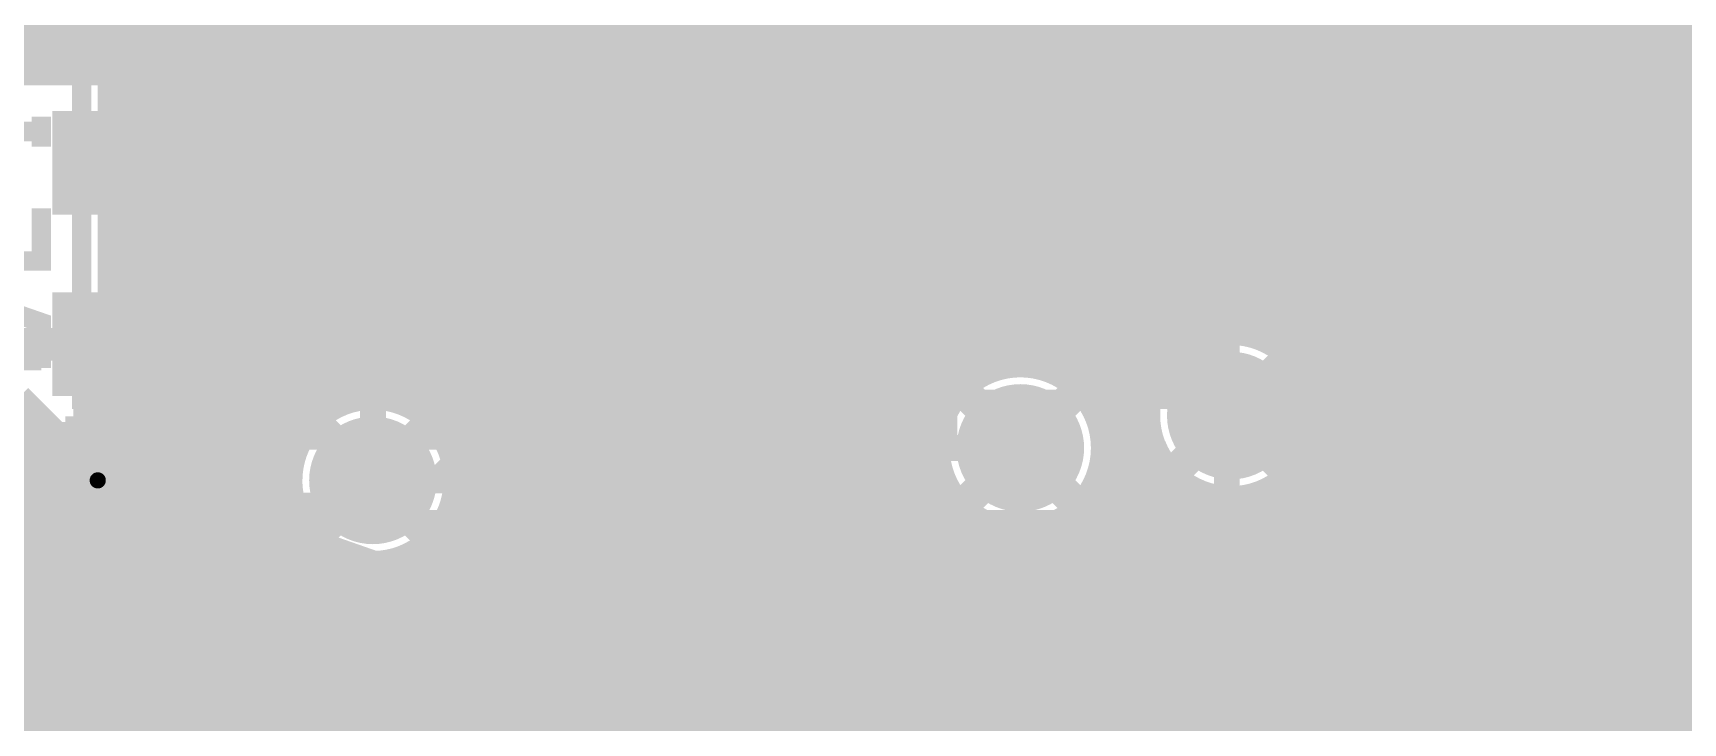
# Model space of a CAD drawing. Extents: x -118 to 4, y -52 to 56.
# Drawn here: x -99.06 to -86.11, y 10.29 to 15.7 of the extents above; entities that cross this region are included whole.
import ezdxf

# ---------------------------------------------------------------- set-up
doc = ezdxf.new("R2010")
doc.units = 0
doc.header["$MEASUREMENT"] = 0
doc.layers.get('0').update_dxf_attribs({"linetype": 'CONTINUOUS'})
for name, color, linetype in [('22-302-0_BOT', 7, 'CONTINUOUS'), ('22-302-0_DRD', 7, 'CONTINUOUS'), ('22-302-0_DRL', 2, 'CONTINUOUS'), ('22-302-0_GND', 1, 'CONTINUOUS'), ('22-302-0_IN1', 3, 'CONTINUOUS'), ('22-302-0_SMB', 5, 'CONTINUOUS'), ('22-302-0_SMT', 10, 'CONTINUOUS'), ('22-302-0_SPB', 14, 'CONTINUOUS'), ('22-302-0_SPT', 9, 'CONTINUOUS'), ('22-302-0_SSB', 12, 'CONTINUOUS'), ('22-302-0_SST', 11, 'CONTINUOUS'), ('22-302-0_TOP', 13, 'CONTINUOUS'), ('THRUHOLE_TAP', 7, 'CONTINUOUS')]:
    doc.layers.add(name, color=color, linetype=linetype)

# ---------------------------------------------------------------- blocks, each defined once
blk = doc.blocks.new('RECTANGLE_2')
blk.add_solid([(0.4826, 0.4064), (0.4826, -0.4064), (-0.4826, 0.4064), (-0.4826, -0.4064)])
blk = doc.blocks.new('SQUARE_6')
blk.add_solid([(0.99949, 0.99949), (0.99949, -0.99949), (-0.99949, 0.99949), (-0.99949, -0.99949)])
blk = doc.blocks.new('ROUND_19')
at = {"const_width": 1.016}
blk.add_lwpolyline([(-0.508, 0, 1), (0.508, 0, 1)], format="xyb", close=True, dxfattribs=at)
blk = doc.blocks.new('RECTANGLE_31')
blk.add_solid([(0.508, 0.635), (0.508, -0.635), (-0.508, 0.635), (-0.508, -0.635)])
blk = doc.blocks.new('ROUND_50')
at = {"const_width": 0.35052}
blk.add_lwpolyline([(-0.17526, 0, 1), (0.17526, 0, 1)], format="xyb", close=True, dxfattribs=at)
blk = doc.blocks.new('ROUND_58')
at = {"const_width": 0.35052}
blk.add_lwpolyline([(-0.17526, 0, 1), (0.17526, 0, 1)], format="xyb", close=True, dxfattribs=at)
blk = doc.blocks.new('ROUND_102')
at = {"const_width": 0.54991}
blk.add_lwpolyline([(-0.274954, 0, 1), (0.274954, 0, 1)], format="xyb", close=True, dxfattribs=at)
blk = doc.blocks.new('ROUND_106')
at = {"const_width": 0.10033}
blk.add_lwpolyline([(-0.050164, 0, 1), (0.050164, 0, 1)], format="xyb", close=True, dxfattribs=at)
blk = doc.blocks.new('ROUND_107')
at = {"const_width": 0.10033}
blk.add_lwpolyline([(-0.050164, 0, 1), (0.050164, 0, 1)], format="xyb", close=True, dxfattribs=at)
blk = doc.blocks.new('ROUND_91')
at = {"const_width": 1.397}
blk.add_lwpolyline([(-0.6985, 0, 1), (0.6985, 0, 1)], format="xyb", close=True, dxfattribs=at)
blk = doc.blocks.new('ROUND_92')
at = {"const_width": 0.0635}
blk.add_lwpolyline([(-0.03175, 0, 1), (0.03175, 0, 1)], format="xyb", close=True, dxfattribs=at)
blk = doc.blocks.new('ROUND_93')
at = {"const_width": 0.50038}
blk.add_lwpolyline([(-0.25019, 0, 1), (0.25019, 0, 1)], format="xyb", close=True, dxfattribs=at)
blk = doc.blocks.new('ROUND_95')
at = {"const_width": 0.50038}
blk.add_lwpolyline([(-0.25019, 0, 1), (0.25019, 0, 1)], format="xyb", close=True, dxfattribs=at)
blk = doc.blocks.new('ROUND_65')
at = {"const_width": 0.35052}
blk.add_lwpolyline([(-0.17526, 0, 1), (0.17526, 0, 1)], format="xyb", close=True, dxfattribs=at)
blk = doc.blocks.new('RECTANGLE_10')
blk.add_solid([(0.63627, 0.51308), (0.63627, -0.51308), (-0.63627, 0.51308), (-0.63627, -0.51308)])
blk = doc.blocks.new('RECTANGLE_14')
blk.add_solid([(1.5494, 1.14935), (1.5494, -1.14935), (-1.5494, 1.14935), (-1.5494, -1.14935)])
blk = doc.blocks.new('ROUND_98')
at = {"const_width": 0.10033}
blk.add_lwpolyline([(-0.050164, 0, 1), (0.050164, 0, 1)], format="xyb", close=True, dxfattribs=at)

msp = doc.modelspace()

# ---------------------------------------------------------------- linework, layer by layer
at = {"layer": '22-302-0_BOT'}
for points, const_width in [([(-71.882, 45.466), (-70.866, 44.45), (-70.866, 27.559), (-71.882, 26.543), (-73.787, 26.543), (-75.565, 24.765), (-75.565, 20.193), (-76.708, 19.05), (-85.979, 19.05), (-86.36, 18.669), (-86.36, 16.764), (-87.376, 15.748), (-96.139, 15.748), (-96.139, 17.907)], 0.2032), ([(-98.425, 14.6812), (-98.425, 14.732), (-97.409, 15.748), (-96.139, 15.748), (-96.139, 17.907)], 0.2032), ([(-98.9838, 16.9418), (-98.9838, 15.4178)], 0.254), ([(-98.7552, 16.9418), (-98.7552, 15.4178)], 0.254), ([(-98.5266, 16.9418), (-98.5266, 15.4178)], 0.254), ([(-98.298, 16.9418), (-98.298, 15.43304)], 0.254), ([(-98.0694, 16.9418), (-98.0694, 15.66164)], 0.254), ([(-86.07298, 16.47698), (-87.0839, 15.46352)], 0.254), ([(-86.1822, 16.36776), (-86.1822, 13.716)], 0.254), ([(-86.4108, 16.13916), (-86.4108, 13.716)], 0.254), ([(-97.69602, 16.03502), (-98.31324, 15.4178)], 0.254), ([(-86.6394, 15.91056), (-86.6394, 15.4432)], 0.254), ([(-98.00844, 15.7226), (-115.57, 15.7226)], 0.254), ([(-86.868, 15.68196), (-86.868, 15.4432)], 0.254), ([(-83.0072, 15.7226), (-86.82736, 15.7226)], 0.254), ([(-98.23704, 15.494), (-115.57, 15.494)], 0.254), ([(-98.31324, 15.4178), (-99.2378, 15.4178)], 0.254), ([(-87.10676, 15.4432), (-87.08843, 15.46043)], 0.254), ([(-87.10676, 15.4432), (-87.08843, 15.46043)], 0.254), ([(-86.4108, 15.4432), (-87.10676, 15.4432)], 0.254), ([(-83.0072, 15.494), (-87.05596, 15.494)], 0.254), ([(-86.4108, 15.4432), (-86.4108, 13.716)], 0.254), ([(-88.0872, 15.3416), (-88.4428, 15.3416)], 0.254), ([(-88.4428, 15.3416), (-88.4428, 14.15796)], 0.254), ([(-88.2396, 15.3416), (-88.2396, 13.95476)], 0.254), ([(-88.0872, 15.3416), (-88.0872, 13.80236)], 0.254), ([(-97.3328, 15.25016), (-97.6122, 14.97076)], 0.254), ([(-97.3836, 15.19936), (-97.3836, 5.7912)], 0.254), ([(-97.3328, 15.25016), (-97.3328, 13.9954)], 0.254), ([(-88.0872, 15.2654), (-88.4428, 15.2654)], 0.254), ([(-85.2678, 15.2654), (-86.4108, 15.2654)], 0.254), ([(-97.3328, 15.0368), (-97.54616, 15.0368)], 0.254), ([(-88.0872, 15.0368), (-88.4428, 15.0368)], 0.254), ([(-85.2678, 15.0368), (-86.4108, 15.0368)], 0.254), ([(-97.6122, 14.97076), (-97.6122, 13.9954)], 0.254), ([(-97.6122, 14.97076), (-97.6122, 5.7912)], 0.254), ([(-97.3328, 14.8082), (-97.6122, 14.8082)], 0.254), ([(-94.615, 14.6812), (-96.52, 14.6812)], 0.635), ([(-92.71, 14.6812), (-94.615, 14.6812)], 0.635), ([(-92.71, 14.6812), (-91.6432, 14.6812), (-89.662, 12.7)], 0.635), ([(-88.0872, 14.8082), (-88.4428, 14.8082)], 0.254), ([(-85.2678, 14.8082), (-86.4108, 14.8082)], 0.254), ([(-87.249, 14.478), (-87.249, 14.605), (-87.122, 14.732), (-84.5058, 14.732), (-84.455, 14.6812)], 0.2032), ([(-97.3328, 14.5796), (-97.6122, 14.5796)], 0.254), ([(-84.455, 13.2588), (-88.1888, 13.2588), (-89.281, 14.351), (-89.281, 14.478)], 0.3048), ([(-88.0872, 14.5796), (-88.4428, 14.5796)], 0.254), ([(-85.2678, 14.5796), (-86.4108, 14.5796)], 0.254), ([(-88.0872, 14.478), (-87.249, 14.478)], 0.254), ([(-86.4108, 14.478), (-87.249, 14.478)], 0.254), ([(-97.3328, 14.351), (-97.6122, 14.351)], 0.254), ([(-88.0872, 14.351), (-88.4428, 14.351)], 0.254), ([(-85.2678, 14.351), (-86.4108, 14.351)], 0.254), ([(-97.3328, 14.1224), (-97.6122, 14.1224)], 0.254), ([(-88.4428, 14.15796), (-88.0872, 13.80236)], 0.254), ([(-88.0872, 14.1224), (-88.4047, 14.1224)], 0.254), ([(-85.2678, 14.1224), (-86.4108, 14.1224)], 0.254), ([(-97.3328, 13.9954), (-97.3328, 13.9446)], 0.254), ([(-95.7072, 14.0589), (-95.7072, 13.9954)], 0.254), ([(-95.4278, 14.0589), (-95.7072, 14.0589)], 0.254), ([(-95.7072, 13.9954), (-95.7072, 13.9446)], 0.254), ([(-95.5548, 14.0589), (-95.5548, 11.12266)], 0.254), ([(-95.4278, 14.0589), (-95.4278, 13.9954)], 0.254), ([(-95.4278, 13.9954), (-95.4278, 13.9446)], 0.254), ([(-93.5228, 14.0589), (-93.8022, 14.0589)], 0.254), ([(-93.8022, 14.0589), (-93.8022, 13.9954)], 0.254), ([(-93.8022, 13.9954), (-93.8022, 13.9446)], 0.254), ([(-93.726, 14.0589), (-93.726, 11.17092)], 0.254), ([(-93.5228, 14.0589), (-93.5228, 13.9954)], 0.254), ([(-93.5228, 13.9954), (-93.5228, 13.9446)], 0.254), ([(-91.8972, 14.05382), (-91.8972, 12.8524)], 0.254), ([(-91.8972, 14.05382), (-90.29446, 12.45362)], 0.254), ([(-91.8972, 14.05382), (-91.8972, 13.9954)], 0.254), ([(-97.6122, 13.9446), (-97.6122, 12.5222)], 0.254), ([(-97.3328, 13.8938), (-97.6122, 13.8938)], 0.254), ([(-97.3328, 13.9446), (-97.3328, 12.5222)], 0.254), ([(-95.7072, 13.9446), (-95.7072, 12.5222)], 0.254), ([(-95.4278, 13.8938), (-95.7072, 13.8938)], 0.254), ([(-95.4278, 13.9446), (-95.4278, 12.5222)], 0.254), ([(-93.8022, 13.9446), (-93.8022, 12.5222)], 0.254), ([(-93.5228, 13.8938), (-93.8022, 13.8938)], 0.254), ([(-93.5228, 13.9446), (-93.5228, 12.5222)], 0.254), ([(-91.8972, 13.9446), (-91.8972, 12.8524)], 0.254), ([(-91.73464, 13.8938), (-91.8972, 13.8938)], 0.254), ([(-88.0872, 13.8938), (-88.1761, 13.8938)], 0.254), ([(-85.2678, 13.8938), (-86.4108, 13.8938)], 0.254), ([(-91.6686, 13.82522), (-91.6686, 13.02512)], 0.254), ([(-97.3328, 13.6652), (-97.6122, 13.6652)], 0.254), ([(-95.4278, 13.6652), (-95.7072, 13.6652)], 0.254), ([(-93.5228, 13.6652), (-93.8022, 13.6652)], 0.254), ([(-91.50604, 13.6652), (-91.8972, 13.6652)], 0.254), ([(-91.44, 13.59662), (-91.44, 13.11402)], 0.254), ([(-85.2678, 13.716), (-86.4108, 13.716)], 0.254), ([(-94.615, 13.2588), (-94.615, 10.16)], 0.70104), ([(-98.552, 12.192), (-98.425, 12.319), (-98.425, 13.2588)], 0.635), ([(-97.3328, 13.4366), (-97.6122, 13.4366)], 0.254), ([(-95.4278, 13.4366), (-95.7072, 13.4366)], 0.254), ([(-93.5228, 13.4366), (-93.8022, 13.4366)], 0.254), ([(-91.27744, 13.4366), (-91.8972, 13.4366)], 0.254), ([(-91.2114, 13.36802), (-91.2114, 13.11656)], 0.254), ([(-99.2378, 13.2588), (-98.425, 13.2588)], 0.254), ([(-98.425, 12.5222), (-98.425, 13.2588)], 0.254), ([(-97.6122, 13.2588), (-98.425, 13.2588)], 0.254), ([(-97.3328, 13.208), (-97.6122, 13.208)], 0.254), ([(-96.393, 12.192), (-96.393, 13.1318), (-96.52, 13.2588)], 0.2032), ([(-95.4278, 13.208), (-95.7072, 13.208)], 0.254), ([(-93.5228, 13.208), (-93.8022, 13.208)], 0.254), ([(-91.313, 12.446), (-92.202, 12.446), (-92.71, 12.954), (-92.71, 13.2588)], 0.2032), ([(-91.04884, 13.208), (-91.8972, 13.208)], 0.254), ([(-90.9828, 13.13942), (-90.9828, 13.04036)], 0.254), ([(-97.3328, 12.9794), (-97.6122, 12.9794)], 0.254), ([(-95.4278, 12.9794), (-95.7072, 12.9794)], 0.254), ([(-93.5228, 12.9794), (-93.8022, 12.9794)], 0.254), ([(-91.73464, 12.9794), (-91.8972, 12.9794)], 0.254), ([(-90.82024, 12.9794), (-90.89136, 12.9794)], 0.254), ([(-91.85656, 12.8524), (-91.8972, 12.8524)], 0.254), ([(-90.7542, 12.91082), (-90.7542, 12.83208)], 0.254), ([(-97.3328, 12.7508), (-97.6122, 12.7508)], 0.254), ([(-95.4278, 12.7508), (-95.7072, 12.7508)], 0.254), ([(-93.5228, 12.7508), (-93.8022, 12.7508)], 0.254), ([(-90.59164, 12.7508), (-90.70594, 12.7508)], 0.254), ([(-90.5256, 12.68222), (-90.5256, 8.14324)], 0.254), ([(-96.98736, 12.5222), (-115.57, 12.5222)], 0.254), ([(-97.6122, 12.5222), (-99.2378, 12.5222)], 0.254), ([(-98.9838, 12.5222), (-98.9838, -0.508)], 0.254), ([(-98.7552, 12.5222), (-98.7552, -0.508)], 0.254), ([(-98.5266, 12.5222), (-98.5266, 5.7912)], 0.254), ([(-98.298, 12.5222), (-98.298, 5.7912)], 0.254), ([(-98.0694, 12.5222), (-98.0694, 5.7912)], 0.254), ([(-97.8408, 12.5222), (-97.8408, 5.7912)], 0.254), ([(-96.98736, 12.5222), (-97.3328, 12.5222)], 0.254), ([(-97.155, 12.5222), (-97.155, 5.7912)], 0.254), ([(-95.27032, 12.5222), (-95.79864, 12.5222)], 0.254), ([(-95.7072, 12.5222), (-95.79864, 12.5222)], 0.254), ([(-95.7834, 12.5222), (-95.7834, 12.49172)], 0.254), ([(-95.27032, 12.5222), (-95.4278, 12.5222)], 0.254), ([(-95.3262, 12.5222), (-95.3262, 11.303)], 0.254), ([(-95.27032, 12.5222), (-95.27032, 11.33602)], 0.254), ([(-93.95968, 12.5222), (-93.95968, 11.33602)], 0.254), ([(-93.8022, 12.5222), (-93.95968, 12.5222)], 0.254), ([(-92.85224, 12.5222), (-93.95968, 12.5222)], 0.254), ([(-93.9546, 12.5222), (-93.9546, 11.33348)], 0.254), ([(-92.85224, 12.5222), (-93.5228, 12.5222)], 0.254), ([(-93.4974, 12.5222), (-93.4974, 10.9093)], 0.254), ([(-93.2688, 12.5222), (-93.2688, 10.7823)], 0.254), ([(-93.0402, 12.5222), (-93.0402, 11.09726)], 0.254), ([(-92.85224, 12.5222), (-92.48902, 12.15898)], 0.254), ([(-92.8116, 12.48156), (-92.8116, 11.28522)], 0.254), ([(-90.36304, 12.5222), (-90.63736, 12.5222)], 0.254), ([(-90.297, 12.45362), (-90.297, 8.37184)], 0.254), ([(-89.1032, 12.31138), (-89.1032, 11.2268)], 0.254), ([(-88.265, 12.192), (-88.265, 10.12698)], 0.635), ([(-97.06356, 12.2936), (-115.57, 12.2936)], 0.254), ([(-95.27032, 12.2936), (-95.7199, 12.2936)], 0.254), ([(-92.62364, 12.2936), (-93.95968, 12.2936)], 0.254), ([(-92.583, 12.25296), (-92.583, 11.40714)], 0.254), ([(-90.20556, 12.2936), (-90.65006, 12.2936)], 0.254), ([(-89.154, 12.24788), (-89.154, 10.85596)], 0.254), ([(-97.06102, 12.065), (-115.57, 12.065)], 0.254), ([(-95.27032, 12.065), (-95.72498, 12.065)], 0.254), ([(-92.34424, 12.065), (-93.95968, 12.065)], 0.254), ([(-92.3544, 12.07008), (-92.3544, 11.47572)], 0.254), ([(-90.7542, 12.05738), (-90.7542, 10.41908)], 0.254), ([(-89.9033, 12.065), (-90.74912, 12.065)], 0.254), ([(-90.0684, 12.1539), (-90.0684, 10.85596)], 0.254), ([(-89.1032, 12.065), (-89.41816, 12.065)], 0.254), ([(-89.3826, 12.08024), (-89.3826, 10.85596)], 0.254), ([(-91.85656, 12.0396), (-92.202, 12.0396)], 0.254), ([(-92.1258, 12.0396), (-92.1258, 11.50366)], 0.254), ([(-91.8972, 12.0396), (-91.8972, 11.4935)], 0.254), ([(-89.8398, 12.04214), (-89.8398, 10.85596)], 0.254), ([(-89.6112, 12.02182), (-89.6112, 10.85596)], 0.254), ([(-96.97212, 11.8364), (-115.57, 11.8364)], 0.254), ([(-95.27032, 11.8364), (-95.81388, 11.8364)], 0.254), ([(-95.7834, 11.88974), (-95.7834, 10.82802)], 0.254), ([(-91.61272, 11.8364), (-93.95968, 11.8364)], 0.254), ([(-91.6686, 11.86688), (-91.6686, 11.4427)], 0.254), ([(-89.1032, 11.8364), (-91.01074, 11.8364)], 0.254), ([(-90.9828, 11.85164), (-90.9828, 10.9474)], 0.254), ([(-96.9264, 11.77036), (-96.9264, 5.7912)], 0.254), ([(-91.44, 11.77798), (-91.44, 11.34618)], 0.254), ([(-91.2114, 11.7729), (-91.2114, 11.19124)], 0.254), ([(-96.74098, 11.6078), (-115.57, 11.6078)], 0.254), ([(-96.6978, 11.58494), (-96.6978, 5.7912)], 0.254), ([(-96.2406, 11.52906), (-96.2406, 5.7912)], 0.254), ([(-95.27032, 11.6078), (-96.04502, 11.6078)], 0.254), ([(-96.012, 11.62812), (-96.012, 5.7912)], 0.254), ([(-89.1032, 11.6078), (-93.95968, 11.6078)], 0.254), ([(-96.4692, 11.51636), (-96.4692, 5.7912)], 0.254), ([(-95.27032, 11.3792), (-104.2035, 11.3792)], 0.254), ([(-92.6465, 11.3792), (-93.95968, 11.3792)], 0.254), ([(-89.1032, 11.3792), (-91.5035, 11.3792)], 0.254), ([(-95.52686, 11.1506), (-103.86314, 11.1506)], 0.254), ([(-92.98686, 11.1506), (-93.70314, 11.1506)], 0.254), ([(-88.8873, 11.1506), (-91.16314, 11.1506)], 0.254), ([(-88.8873, 11.2268), (-89.1032, 11.2268)], 0.254), ([(-88.9254, 11.2268), (-88.9254, 10.85596)], 0.254), ([(-88.8873, 11.2268), (-88.8873, 10.85596)], 0.254), ([(-95.72498, 10.922), (-103.66502, 10.922)], 0.254), ([(-93.18498, 10.922), (-93.50502, 10.922)], 0.254), ([(-88.8873, 10.922), (-90.96502, 10.922)], 0.254), ([(-88.8873, 10.85596), (-90.19794, 10.85596)], 0.254), ([(-90.19794, 10.85596), (-90.19794, 8.4709)], 0.254), ([(-95.84944, 10.6934), (-103.53802, 10.6934)], 0.254), ([(-93.30944, 10.6934), (-93.37802, 10.6934)], 0.254), ([(-90.19794, 10.6934), (-90.83802, 10.6934)], 0.254), ([(-95.92564, 10.4648), (-103.46436, 10.4648)], 0.254), ([(-90.19794, 10.4648), (-90.76436, 10.4648)], 0.254), ([(-86.995, 4.191), (-86.995, 7.493), (-84.963, 9.525), (-84.86902, 9.525)], 2.032), ([(-95.95866, 10.2362), (-103.43134, 10.2362)], 0.254), ([(-90.805, 4.191), (-90.805, 6.985), (-88.265, 9.525), (-88.265, 10.12698)], 0.635), ([(-90.19794, 10.2362), (-90.73134, 10.2362)], 0.254)]:
    msp.add_lwpolyline(points, dxfattribs=dict(at, const_width=const_width))
at = {"layer": '22-302-0_BOT', "const_width": 0.254}
for points in [[(-91.313, 13.12672, 0.236463), (-91.85819, 12.85362)], [(-90.63228, 12.446, 0.4142136), (-91.313, 13.12672)], [(-96.98736, 12.5222, 0.1274582), (-97.07292, 12.192)], [(-95.71228, 12.192, 0.1274576), (-95.79794, 12.52259)], [(-91.313, 11.76528, 0.4142136), (-90.63228, 12.446)], [(-90.29446, 12.45362, 0.3091512), (-89.662, 12.02182)], [(-89.662, 12.01928, 0.2455455), (-89.10314, 12.31134)], [(-97.07372, 12.192, 0.4142136), (-96.393, 11.51128)], [(-96.393, 11.51128, 0.4142136), (-95.71228, 12.192)], [(-92.48902, 12.15898, 0.1989124), (-92.202, 12.04009)], [(-91.85656, 12.0396, 0.2364631), (-91.313, 11.76731)], [(-92.075, 11.5062, 0.3182174), (-93.345, 10.60704)], [(-90.7288, 10.16, 0.4142136), (-92.075, 11.5062)], [(-95.27032, 11.33602, 0.2720309), (-95.96128, 10.16)], [(-93.345, 10.60704, 0.1829921), (-93.95963, 11.33611)]]:
    msp.add_lwpolyline(points, format="xyb", dxfattribs=at)
at = {"layer": '22-302-0_DRD', "const_width": 0.254}
for points in [[(-89.027, 13.335), (-90.297, 12.065)], [(-89.027, 12.065), (-90.297, 13.335)], [(-90.678, 13.081), (-91.948, 11.811)], [(-90.678, 11.811), (-91.948, 13.081)], [(-97.917, 12.827), (-99.187, 11.557)], [(-97.917, 11.557), (-99.187, 12.827)], [(-95.758, 12.827), (-97.028, 11.557)], [(-95.758, 11.557), (-97.028, 12.827)], [(-95.25, 10.795), (-95.25, 9.525)], [(-93.98, 10.795), (-95.25, 10.795)], [(-94.615, 10.795), (-94.615, 9.525)], [(-93.98, 9.525), (-93.98, 10.795)], [(-92.71, 10.795), (-92.71, 9.525)], [(-91.44, 10.795), (-92.71, 10.795)], [(-92.075, 10.795), (-92.075, 9.525)], [(-91.44, 9.525), (-91.44, 10.795)]]:
    msp.add_lwpolyline(points, dxfattribs=at)
at = {"layer": '22-302-0_IN1', "const_width": 0.254}
for points in [[(-87.4522, 55.372), (-87.4522, 5.7912)], [(-87.2236, 55.372), (-87.2236, 5.7912)], [(-86.995, 55.372), (-86.995, 5.7912)], [(-86.7664, 55.372), (-86.7664, 5.7912)], [(-86.5378, 55.372), (-86.5378, 5.7912)], [(-97.282, 25.28062), (-97.282, 5.7912)], [(-97.0534, 25.28062), (-97.0534, 12.35202)], [(-96.8248, 25.28062), (-96.8248, 12.71778)], [(-96.5962, 25.28062), (-96.5962, 12.8397)], [(-96.3676, 25.28062), (-96.3676, 12.87018)], [(-96.139, 25.28062), (-96.139, 12.82192)], [(-95.9104, 25.28062), (-95.9104, 12.66952)], [(-95.6818, 25.28062), (-95.6818, 10.98042)], [(-95.4532, 25.28062), (-95.4532, 11.2141)], [(-95.2246, 25.28062), (-95.2246, 11.35888)], [(-94.996, 25.28062), (-94.996, 11.45032)], [(-94.7674, 25.28062), (-94.7674, 11.49604)], [(-91.3384, 25.28062), (-91.3384, 13.12418)], [(-89.7382, 25.28062), (-89.7382, 13.37564)], [(-89.5096, 25.28062), (-89.5096, 13.36294)], [(-89.281, 25.28062), (-89.281, 13.26388)], [(-89.0524, 25.28062), (-89.0524, 12.99972)], [(-88.8238, 25.01138), (-88.8238, -3.048)], [(-87.6808, 25.05202), (-87.6808, 5.7912)], [(-88.5952, 24.80564), (-88.5952, -3.048)], [(-88.138, 24.73198), (-88.138, 5.7912)], [(-87.9094, 24.82088), (-87.9094, 5.7912)], [(-88.3666, 24.7269), (-88.3666, 5.7912)], [(-91.567, 24.56434), (-91.567, 13.07592)], [(-92.0242, 24.36368), (-92.0242, 11.50366)], [(-91.7956, 24.41448), (-91.7956, 12.92352)], [(-94.5388, 22.47138), (-94.5388, 11.50366)], [(-86.3092, 22.11324), (-86.3092, 5.7912)], [(-86.0806, 21.82876), (-86.0806, 5.7912)], [(-91.1098, 21.00072), (-91.1098, 13.0937)], [(-97.5106, 19.01444), (-97.5106, 5.7912)], [(-94.3102, 18.82902), (-94.3102, 11.47064)], [(-97.7392, 18.65122), (-97.7392, 5.7912)], [(-98.425, 18.54708), (-98.425, 12.86002)], [(-97.9678, 18.52676), (-97.9678, 12.53998)], [(-94.0816, 18.59788), (-94.0816, 11.39444)], [(-93.3958, 18.58264), (-93.3958, 10.7315)], [(-98.1964, 18.49628), (-98.1964, 12.77112)], [(-93.853, 18.50898), (-93.853, 11.26998)], [(-93.6244, 18.5039), (-93.6244, 11.07186)], [(-90.8812, 17.40408), (-90.8812, 12.97178)], [(-89.9668, 17.40408), (-89.9668, 13.30706)], [(-90.6526, 17.26692), (-90.6526, 12.60602)], [(-90.424, 17.22628), (-90.424, 5.74548)], [(-90.1954, 17.26692), (-90.1954, 13.12164)], [(-93.1672, 16.00708), (-93.1672, 10.9474)], [(-92.2528, 16.00708), (-92.2528, 11.4935)], [(-92.9386, 15.86992), (-92.9386, 11.19124)], [(-92.71, 15.82928), (-92.71, 11.34618)], [(-92.4814, 15.86992), (-92.4814, 11.4427)], [(-85.11032, 15.6972), (-98.425, 15.6972)], [(-84.99856, 15.4686), (-98.425, 15.4686)], [(-84.6963, 15.24), (-98.425, 15.24)], [(-73.34758, 15.0114), (-98.425, 15.0114)], [(-73.30948, 14.7828), (-98.425, 14.7828)], [(-73.23582, 14.5542), (-98.425, 14.5542)], [(-73.12152, 14.3256), (-98.425, 14.3256)], [(-74.96048, 14.097), (-98.425, 14.097)], [(-75.30338, 13.8684), (-98.425, 13.8684)], [(-75.51928, 13.6398), (-98.425, 13.6398)], [(-75.6666, 13.4112), (-98.425, 13.4112)], [(-90.13952, 13.1826), (-98.425, 13.1826)], [(-75.7682, 13.1826), (-89.18194, 13.1826)], [(-91.76512, 12.954), (-98.425, 12.954)], [(-90.29192, 12.954), (-90.86088, 12.954)], [(-75.82662, 12.954), (-89.03208, 12.954)], [(-96.81464, 12.7254), (-98.13036, 12.7254)], [(-91.93276, 12.7254), (-95.97136, 12.7254)], [(-90.34018, 12.7254), (-90.69324, 12.7254)], [(-75.85456, 12.7254), (-88.98128, 12.7254)], [(-97.00006, 12.4968), (-97.94494, 12.4968)], [(-91.99118, 12.4968), (-95.78594, 12.4968)], [(-90.3097, 12.4968), (-90.63482, 12.4968)], [(-75.84694, 12.4968), (-89.01176, 12.4968)], [(-89.0524, 12.39774), (-89.0524, -3.048)], [(-97.06864, 12.2682), (-97.87636, 12.2682)], [(-91.96832, 12.2682), (-95.71736, 12.2682)], [(-90.18778, 12.2682), (-90.65514, 12.2682)], [(-90.6526, 12.28344), (-90.6526, 5.78358)], [(-90.1954, 12.27836), (-90.1954, 5.66928)], [(-75.8063, 12.2682), (-89.13622, 12.2682)], [(-89.9668, 12.09294), (-89.9668, 5.55244)], [(-89.281, 12.13612), (-89.281, 4.67868)], [(-97.05594, 12.0396), (-97.88906, 12.0396)], [(-97.0534, 12.02944), (-97.0534, 5.7912)], [(-91.85656, 12.0396), (-95.73006, 12.0396)], [(-91.7956, 11.96594), (-91.7956, 11.47572)], [(-90.8812, 11.92022), (-90.8812, 10.7823)], [(-89.82202, 12.0396), (-90.7669, 12.0396)], [(-89.7382, 12.02436), (-89.7382, 5.38226)], [(-89.5096, 12.03706), (-89.5096, 5.1308)], [(-75.7301, 12.0396), (-89.49944, 12.0396)], [(-96.95688, 11.811), (-97.98812, 11.811)], [(-97.9678, 11.84402), (-97.9678, 5.7912)], [(-91.5543, 11.811), (-95.82912, 11.811)], [(-91.567, 11.81608), (-91.567, 11.40714)], [(-91.1098, 11.79576), (-91.1098, 11.09726)], [(-75.61072, 11.811), (-91.06916, 11.811)], [(-96.8248, 11.66622), (-96.8248, 5.7912)], [(-95.9104, 11.71194), (-95.9104, 10.52576)], [(-91.3384, 11.76528), (-91.3384, 11.28522)], [(-96.69272, 11.5824), (-98.24974, 11.5824)], [(-98.1964, 11.61288), (-98.1964, 5.7912)], [(-96.5962, 11.54176), (-96.5962, 5.7912)], [(-96.139, 11.56208), (-96.139, 5.7912)], [(-75.438, 11.5824), (-96.09074, 11.5824)], [(-98.425, 11.52398), (-98.425, 5.7912)], [(-96.3676, 11.51128), (-96.3676, 5.7912)], [(-95.2373, 11.3538), (-98.425, 11.3538)], [(-92.6973, 11.3538), (-93.9927, 11.3538)], [(-75.17892, 11.3538), (-91.4527, 11.3538)], [(-95.55226, 11.1252), (-98.425, 11.1252)], [(-93.01226, 11.1252), (-93.6752, 11.1252)], [(-74.70648, 11.1252), (-91.1352, 11.1252)], [(-95.74022, 10.8966), (-98.425, 10.8966)], [(-93.20022, 10.8966), (-93.48724, 10.8966)], [(-73.17486, 10.8966), (-90.94724, 10.8966)], [(-95.86214, 10.668), (-98.425, 10.668)], [(-93.32214, 10.668), (-93.36786, 10.668)], [(-73.27138, 10.668), (-90.82786, 10.668)], [(-95.93072, 10.4394), (-98.425, 10.4394)], [(-73.3298, 10.4394), (-90.75674, 10.4394)], [(-95.95866, 10.2108), (-98.425, 10.2108)], [(-73.3552, 10.2108), (-90.7288, 10.2108)]]:
    msp.add_lwpolyline(points, dxfattribs=at)
for points in [[(-89.662, 13.38072, 0.4142136), (-90.34272, 12.7)], [(-88.98128, 12.7, 0.4142136), (-89.662, 13.38072)], [(-91.313, 13.12672, 0.4142136), (-91.99372, 12.446)], [(-90.63228, 12.446, 0.4142136), (-91.313, 13.12672)], [(-97.87128, 12.192, 0.3601992), (-98.425, 12.86002)], [(-96.393, 12.87272, 0.4142136), (-97.07372, 12.192)], [(-95.71228, 12.192, 0.4142136), (-96.393, 12.87272)], [(-90.34272, 12.7, 0.4142136), (-89.662, 12.01928)], [(-89.662, 12.01928, 0.4142136), (-88.98128, 12.7)], [(-91.99372, 12.446, 0.4142136), (-91.313, 11.76528)], [(-91.313, 11.76528, 0.4142136), (-90.63228, 12.446)], [(-98.425, 11.52398, 0.3601991), (-97.87128, 12.192)], [(-97.07372, 12.192, 0.4142136), (-96.393, 11.51128)], [(-96.393, 11.51128, 0.4142136), (-95.71228, 12.192)], [(-94.615, 11.5062, 0.4142136), (-95.9612, 10.16)], [(-93.345, 10.60704, 0.3182175), (-94.615, 11.5062)], [(-92.075, 11.5062, 0.3182174), (-93.345, 10.60704)], [(-90.7288, 10.16, 0.4142136), (-92.075, 11.5062)]]:
    msp.add_lwpolyline(points, format="xyb", dxfattribs=at)
at = {"layer": '22-302-0_SSB', "const_width": 0.1524}
for points in [[(-90.297, 15.621), (-86.233, 15.621), (-86.233, 11.049), (-88.011, 11.049), (-88.265, 11.303), (-88.519, 11.049), (-90.297, 11.049), (-90.297, 15.621)], [(-91.0844, 15.54734), (-91.0844, 15.19174), (-91.25458, 15.07236), (-91.42476, 15.07236), (-91.5924, 15.19174), (-91.5924, 15.54734), (-90.5764, 15.54734)], [(-99.2505, 12.5095), (-99.2505, 15.4305), (-97.6122, 15.4305), (-97.6122, 12.5095), (-99.2505, 12.5095)], [(-97.3455, 12.5095), (-97.3455, 15.4305), (-95.7072, 15.4305), (-95.7072, 12.5095), (-97.3455, 12.5095)], [(-95.4405, 12.5095), (-95.4405, 15.4305), (-93.8022, 15.4305), (-93.8022, 12.5095), (-95.4405, 12.5095)], [(-91.8845, 15.4305), (-91.8845, 12.5095), (-93.5228, 12.5095), (-93.5228, 15.4305), (-91.8845, 15.4305)], [(-91.0844, 15.25016), (-90.5764, 15.07236)], [(-90.91676, 14.23416), (-90.91676, 14.70914), (-91.5924, 14.47292), (-91.5924, 14.35354), (-90.5764, 14.35354)], [(-90.5764, 13.75156), (-91.5924, 13.39596), (-91.5924, 13.87094)], [(-95.09506, 11.40206), (-95.21444, 11.23188), (-95.45066, 11.23188), (-95.57004, 11.40206), (-95.57004, 11.5697), (-95.33382, 11.91006), (-95.57004, 12.24788), (-95.09506, 12.24788)], [(-94.73184, 11.5697), (-94.25686, 11.5697), (-94.49562, 12.24788), (-94.61246, 12.24788), (-94.61246, 11.23188)], [(-93.41866, 11.73988), (-93.77426, 11.73988), (-93.89364, 11.91006), (-93.89364, 12.0777), (-93.77426, 12.24788), (-93.41866, 12.24788), (-93.41866, 11.23188)], [(-96.83242, 12.01928), (-96.83242, 11.66368), (-97.00006, 11.5443), (-97.17024, 11.5443), (-97.34042, 11.66368), (-97.34042, 12.01928), (-96.32442, 12.01928)], [(-96.83242, 11.7221), (-96.32442, 11.5443)], [(-93.71584, 11.73988), (-93.89364, 11.23188)], [(-96.66224, 10.7061), (-96.66224, 11.18108), (-97.34042, 10.94486), (-97.34042, 10.82548), (-96.32442, 10.82548)], [(-83.8962, 8.0772), (-90.297, 8.0772), (-90.297, 10.9728), (-83.439, 10.9728), (-83.439, 8.5344), (-83.8962, 8.0772)], [(-96.32442, 9.8679), (-96.32442, 10.34288), (-97.00006, 9.8679), (-97.17024, 9.8679), (-97.34042, 9.92886), (-97.34042, 10.28446), (-97.17024, 10.34288)]]:
    msp.add_lwpolyline(points, dxfattribs=at)
at = {"layer": '22-302-0_SST'}
for points, const_width in [([(-88.79332, 9.33958), (-89.69248, 9.33958), (-89.69248, 17.43202), (-88.79332, 17.43202)], 0.20066), ([(-98.425, 16.383), (-97.155, 16.383), (-96.901, 16.129), (-96.901, 12.827), (-98.679, 12.827), (-98.679, 16.129), (-98.425, 16.383)], 0.1524), ([(-95.25, 16.383), (-93.98, 16.383), (-93.726, 16.129), (-93.726, 12.827), (-95.504, 12.827), (-95.504, 16.129), (-95.25, 16.383)], 0.1524), ([(-91.44, 16.383), (-90.17, 16.383), (-89.916, 16.129), (-89.916, 12.827), (-91.694, 12.827), (-91.694, 16.129), (-91.44, 16.383)], 0.1524), ([(-92.17914, 15.41018), (-92.00896, 15.52702), (-92.00896, 15.76578), (-92.17914, 15.88262), (-92.34678, 15.88262), (-92.68714, 15.6464), (-93.02496, 15.88262), (-93.02496, 15.41018)], 0.1524), ([(-98.99396, 15.76578), (-98.99396, 15.52702)], 0.1524), ([(-98.99396, 15.6464), (-100.00996, 15.6464), (-99.83978, 15.52702)], 0.1524), ([(-98.99396, 15.04442), (-98.99396, 14.8082)], 0.1524), ([(-92.00896, 15.04442), (-92.00896, 14.8082)], 0.1524), ([(-98.99396, 14.92758), (-100.00996, 14.92758), (-99.83978, 14.8082)], 0.1524), ([(-98.679, 14.859), (-96.901, 14.859)], 0.1524), ([(-95.504, 14.859), (-93.726, 14.859)], 0.1524), ([(-92.00896, 14.92758), (-93.02496, 14.92758), (-92.85478, 14.8082)], 0.1524), ([(-91.694, 14.859), (-89.916, 14.859)], 0.1524), ([(-98.99396, 14.3256), (-98.99396, 13.91158), (-100.00996, 13.91158)], 0.1524), ([(-92.00896, 14.3256), (-92.00896, 13.91158), (-93.02496, 13.91158)], 0.1524), ([(-98.99396, 13.07338), (-98.99396, 13.42898), (-99.33178, 13.54582), (-99.67214, 13.54582), (-100.00996, 13.42898), (-100.00996, 13.07338)], 0.1524), ([(-92.00896, 13.07338), (-92.00896, 13.42898), (-92.34678, 13.54582), (-92.68714, 13.54582), (-93.02496, 13.42898), (-93.02496, 13.07338)], 0.1524), ([(-98.99396, 13.1318), (-100.00996, 13.1318)], 0.1524), ([(-92.00896, 13.1318), (-93.02496, 13.1318)], 0.1524), ([(-90.17, 11.85926), (-111.76, 11.85926), (-111.76, 8.56234), (-90.17, 8.56234), (-90.17, 11.85926)], 0.20066), ([(-90.17508, 11.85926), (-91.37396, 11.85926), (-90.17508, 10.66038)], 0.20066), ([(-91.20632, 11.85926), (-91.20632, 11.68908)], 0.20066), ([(-91.02598, 11.85926), (-91.02598, 11.50874)], 0.20066), ([(-90.84564, 11.85926), (-90.84564, 11.33094)], 0.20066), ([(-90.6653, 11.85926), (-90.6653, 11.1506)], 0.20066), ([(-90.48496, 11.85926), (-90.48496, 10.97026)], 0.20066), ([(-90.30716, 11.85926), (-90.30716, 10.78992)], 0.20066), ([(-90.17508, 11.85926), (-90.17508, 10.66038)], 0.20066), ([(-90.17508, 11.72718), (-91.24188, 11.72718)], 0.20066), ([(-90.17508, 11.54684), (-91.06154, 11.54684)], 0.20066), ([(-90.17508, 11.3665), (-90.88374, 11.3665)], 0.20066), ([(-90.17508, 11.18616), (-90.7034, 11.18616)], 0.20066), ([(-90.17508, 11.00836), (-90.52306, 11.00836)], 0.20066), ([(-90.17508, 10.82802), (-90.34272, 10.82802)], 0.20066)]:
    msp.add_lwpolyline(points, dxfattribs=dict(at, const_width=const_width))
at = {"layer": '22-302-0_TOP'}
for points, const_width in [([(-97.79, 15.621), (-96.647, 15.621), (-94.869, 17.399), (-94.869, 21.971), (-93.98, 22.86)], 0.3048), ([(-89.4842, 19.431), (-89.4842, 13.5382)], 0.254), ([(-89.2556, 19.431), (-89.2556, 13.5255)], 0.254), ([(-89.0524, 18.69186), (-89.0524, 15.37716)], 0.254), ([(-86.995, 17.03578), (-86.995, 15.113), (-86.106, 14.224), (-82.55, 14.224), (-81.534, 15.24), (-76.835, 15.24), (-74.295, 17.78), (-72.39, 17.78), (-70.27164, 17.78), (-69.25564, 16.764), (-69.25564, 12.65936)], 1.524), ([(-89.65946, 16.64208), (-89.65946, 14.61008)], 0.254), ([(-94.615, 15.621), (-93.599, 15.621), (-92.71, 16.51)], 0.2032), ([(-83.82, 7.62), (-84.455, 8.255), (-84.455, 10.795), (-85.344, 11.684), (-91.948, 11.684), (-92.583, 12.319), (-92.583, 14.732), (-91.694, 15.621), (-90.805, 15.621)], 0.381), ([(-89.0524, 15.621), (-89.65946, 15.621)], 0.254), ([(-89.0524, 15.3924), (-89.65946, 15.3924)], 0.254), ([(-88.265, 15.37716), (-89.0524, 15.37716)], 0.254), ([(-89.027, 15.37716), (-89.027, 13.5255)], 0.254), ([(-88.7984, 15.37716), (-88.7984, 13.5255)], 0.254), ([(-88.5698, 15.37716), (-88.5698, 13.5255)], 0.254), ([(-88.3412, 15.37716), (-88.3412, 13.5255)], 0.254), ([(-88.265, 15.37716), (-88.265, 15.113)], 0.254), ([(-88.265, 15.1638), (-89.65946, 15.1638)], 0.254), ([(-88.2523, 14.9352), (-89.65946, 14.9352)], 0.254), ([(-88.19896, 14.7066), (-89.65946, 14.7066)], 0.254), ([(-89.65946, 14.61008), (-89.65946, 13.55598)], 0.254), ([(-88.1126, 14.50848), (-88.1126, 13.5255)], 0.254), ([(-88.09482, 14.478), (-89.65946, 14.478)], 0.254), ([(-87.92464, 14.2494), (-89.65946, 14.2494)], 0.254), ([(-87.884, 14.20622), (-87.884, 13.5255)], 0.254), ([(-87.884, 14.20622), (-87.20328, 13.5255)], 0.254), ([(-87.69858, 14.0208), (-89.65946, 14.0208)], 0.254), ([(-87.6554, 13.97762), (-87.6554, 13.5255)], 0.254), ([(-97.79, 13.589), (-97.409, 13.208), (-97.409, 8.763), (-96.647, 8.001), (-94.234, 8.001), (-92.075, 10.16)], 0.70104), ([(-87.46998, 13.7922), (-89.65946, 13.7922)], 0.254), ([(-87.4268, 13.74902), (-87.4268, 13.5255)], 0.254), ([(-94.615, 13.589), (-94.615, 13.462), (-95.885, 12.192), (-96.393, 12.192)], 0.2032), ([(-90.805, 13.589), (-90.805, 12.954), (-91.313, 12.446)], 0.2032), ([(-87.24138, 13.5636), (-89.65946, 13.5636)], 0.254), ([(-87.20328, 13.5255), (-89.42832, 13.5255)], 0.254), ([(-89.662, 12.7), (-85.09, 12.7), (-83.566, 11.176), (-83.566, 8.636), (-82.55, 7.62), (-77.724, 7.62)], 0.635), ([(-98.26752, 12.56792), (-98.806, 12.56792)], 0.254), ([(-98.806, 12.56792), (-98.806, 9.01192)], 0.254), ([(-98.6282, 12.56792), (-98.6282, 8.83412)], 0.254), ([(-98.3996, 12.56792), (-98.3996, 8.60552)], 0.254), ([(-98.26752, 12.56792), (-98.26752, 8.763)], 0.254), ([(-98.26752, 12.4206), (-98.806, 12.4206)], 0.254), ([(-98.26752, 12.192), (-98.806, 12.192)], 0.254), ([(-98.26752, 11.9634), (-98.806, 11.9634)], 0.254), ([(-98.26752, 11.7348), (-98.806, 11.7348)], 0.254), ([(-98.26752, 11.5062), (-98.806, 11.5062)], 0.254), ([(-98.26752, 11.2776), (-98.806, 11.2776)], 0.254), ([(-98.26752, 11.049), (-98.806, 11.049)], 0.254), ([(-89.0524, 10.9855), (-90.7923, 10.9855)], 0.254), ([(-90.6272, 10.9855), (-90.6272, 10.63498)], 0.254), ([(-90.3986, 10.9855), (-90.3986, 5.92074)], 0.254), ([(-90.17, 10.9855), (-90.17, 5.85216)], 0.254), ([(-89.9414, 10.9855), (-89.9414, 5.74548)], 0.254), ([(-89.7128, 10.9855), (-89.7128, 5.59308)], 0.254), ([(-89.4842, 10.9855), (-89.4842, 5.37972)], 0.254), ([(-89.2556, 10.9855), (-89.2556, 5.06222)], 0.254), ([(-89.0524, 10.9855), (-89.0524, 7.97814)], 0.254), ([(-98.26752, 10.8204), (-98.806, 10.8204)], 0.254), ([(-89.0524, 10.8204), (-90.70086, 10.8204)], 0.254), ([(-98.26752, 10.5918), (-98.806, 10.5918)], 0.254), ([(-89.0524, 10.5918), (-90.61196, 10.5918)], 0.254), ([(-86.995, 9.63422), (-86.995, 4.191)], 2.032), ([(-98.26752, 10.3632), (-98.806, 10.3632)], 0.254), ([(-89.0524, 10.3632), (-90.5637, 10.3632)], 0.254)]:
    msp.add_lwpolyline(points, dxfattribs=dict(at, const_width=const_width))
at = {"layer": '22-302-0_TOP', "const_width": 0.254}
for points in [[(-88.265, 15.113, 0.1992802), (-87.89175, 14.2137)], [(-89.42832, 13.5255, 0.0683291), (-89.65945, 13.55793)], [(-90.551, 10.16, 0.1439412), (-90.79345, 10.98476)]]:
    msp.add_lwpolyline(points, format="xyb", dxfattribs=at)

# ---------------------------------------------------------------- block references
at = {"layer": '22-302-0_BOT'}
for name, p in [('RECTANGLE_2', (-98.425, 14.6812)), ('RECTANGLE_2', (-96.52, 14.6812)), ('RECTANGLE_2', (-94.615, 14.6812)), ('RECTANGLE_2', (-92.71, 14.6812)), ('RECTANGLE_31', (-89.281, 14.478)), ('RECTANGLE_31', (-87.249, 14.478)), ('RECTANGLE_2', (-98.425, 13.2588)), ('RECTANGLE_2', (-96.52, 13.2588)), ('RECTANGLE_2', (-94.615, 13.2588)), ('RECTANGLE_2', (-92.71, 13.2588)), ('ROUND_50', (-89.662, 12.7)), ('RECTANGLE_31', (-88.265, 12.192)), ('ROUND_50', (-91.313, 12.446)), ('ROUND_58', (-98.552, 12.192)), ('ROUND_50', (-96.393, 12.192)), ('ROUND_19', (-94.615, 10.16)), ('ROUND_19', (-92.075, 10.16)), ('SQUARE_6', (-88.86698, 9.525))]:
    msp.add_blockref(name, p, dxfattribs=at)
at = {"layer": '22-302-0_DRL'}
for name, p in [('ROUND_107', (-89.662, 12.7)), ('ROUND_106', (-91.313, 12.446)), ('ROUND_107', (-98.552, 12.192)), ('ROUND_106', (-96.393, 12.192)), ('ROUND_102', (-94.615, 10.16)), ('ROUND_102', (-92.075, 10.16))]:
    msp.add_blockref(name, p, dxfattribs=at)
at = {"layer": '22-302-0_GND'}
for name, p in [('ROUND_93', (-89.662, 12.7)), ('ROUND_95', (-91.313, 12.446)), ('ROUND_95', (-96.393, 12.192)), ('ROUND_92', (-98.552, 12.192)), ('ROUND_91', (-94.615, 10.16)), ('ROUND_91', (-92.075, 10.16))]:
    msp.add_blockref(name, p, dxfattribs=at)
at = {"layer": '22-302-0_IN1'}
for name, p in [('ROUND_50', (-89.662, 12.7)), ('ROUND_50', (-91.313, 12.446)), ('ROUND_58', (-98.552, 12.192)), ('ROUND_65', (-96.393, 12.192)), ('ROUND_19', (-94.615, 10.16)), ('ROUND_19', (-92.075, 10.16))]:
    msp.add_blockref(name, p, dxfattribs=at)
at = {"layer": '22-302-0_SMB'}
for name, p in [('RECTANGLE_2', (-98.425, 14.6812)), ('RECTANGLE_2', (-96.52, 14.6812)), ('RECTANGLE_2', (-94.615, 14.6812)), ('RECTANGLE_2', (-92.71, 14.6812)), ('RECTANGLE_31', (-89.281, 14.478)), ('RECTANGLE_31', (-87.249, 14.478)), ('RECTANGLE_2', (-98.425, 13.2588)), ('RECTANGLE_2', (-96.52, 13.2588)), ('RECTANGLE_2', (-94.615, 13.2588)), ('RECTANGLE_2', (-92.71, 13.2588)), ('RECTANGLE_31', (-88.265, 12.192)), ('ROUND_19', (-94.615, 10.16)), ('ROUND_19', (-92.075, 10.16)), ('SQUARE_6', (-88.86698, 9.525))]:
    msp.add_blockref(name, p, dxfattribs=at)
at = {"layer": '22-302-0_SMT'}
for name, p in [('RECTANGLE_10', (-97.79, 15.621)), ('RECTANGLE_10', (-94.615, 15.621)), ('RECTANGLE_10', (-90.805, 15.621)), ('RECTANGLE_10', (-97.79, 13.589)), ('RECTANGLE_10', (-94.615, 13.589)), ('RECTANGLE_10', (-90.805, 13.589)), ('ROUND_19', (-94.615, 10.16)), ('ROUND_19', (-92.075, 10.16)), ('RECTANGLE_14', (-86.995, 9.63422))]:
    msp.add_blockref(name, p, dxfattribs=at)
at = {"layer": '22-302-0_SPB'}
for name, p in [('RECTANGLE_2', (-98.425, 14.6812)), ('RECTANGLE_2', (-96.52, 14.6812)), ('RECTANGLE_2', (-94.615, 14.6812)), ('RECTANGLE_2', (-92.71, 14.6812)), ('RECTANGLE_31', (-89.281, 14.478)), ('RECTANGLE_31', (-87.249, 14.478)), ('RECTANGLE_2', (-98.425, 13.2588)), ('RECTANGLE_2', (-96.52, 13.2588)), ('RECTANGLE_2', (-94.615, 13.2588)), ('RECTANGLE_2', (-92.71, 13.2588)), ('RECTANGLE_31', (-88.265, 12.192)), ('SQUARE_6', (-88.86698, 9.525))]:
    msp.add_blockref(name, p, dxfattribs=at)
at = {"layer": '22-302-0_SPT'}
for name, p in [('RECTANGLE_10', (-97.79, 15.621)), ('RECTANGLE_10', (-94.615, 15.621)), ('RECTANGLE_10', (-90.805, 15.621)), ('RECTANGLE_10', (-97.79, 13.589)), ('RECTANGLE_10', (-94.615, 13.589)), ('RECTANGLE_10', (-90.805, 13.589)), ('RECTANGLE_14', (-86.995, 9.63422))]:
    msp.add_blockref(name, p, dxfattribs=at)
at = {"layer": '22-302-0_TOP'}
for name, p in [('RECTANGLE_10', (-97.79, 15.621)), ('RECTANGLE_10', (-94.615, 15.621)), ('RECTANGLE_10', (-90.805, 15.621)), ('RECTANGLE_10', (-97.79, 13.589)), ('RECTANGLE_10', (-94.615, 13.589)), ('RECTANGLE_10', (-90.805, 13.589)), ('ROUND_50', (-89.662, 12.7)), ('ROUND_50', (-91.313, 12.446)), ('ROUND_58', (-98.552, 12.192)), ('ROUND_50', (-96.393, 12.192)), ('ROUND_19', (-94.615, 10.16)), ('ROUND_19', (-92.075, 10.16)), ('RECTANGLE_14', (-86.995, 9.63422))]:
    msp.add_blockref(name, p, dxfattribs=at)
at = {"layer": 'THRUHOLE_TAP'}
for name, p in [('ROUND_98', (-89.662, 12.7)), ('ROUND_98', (-91.313, 12.446)), ('ROUND_98', (-98.552, 12.192)), ('ROUND_98', (-96.393, 12.192)), ('ROUND_102', (-94.615, 10.16)), ('ROUND_102', (-92.075, 10.16))]:
    msp.add_blockref(name, p, dxfattribs=at)

doc.saveas('drawing.dxf')
